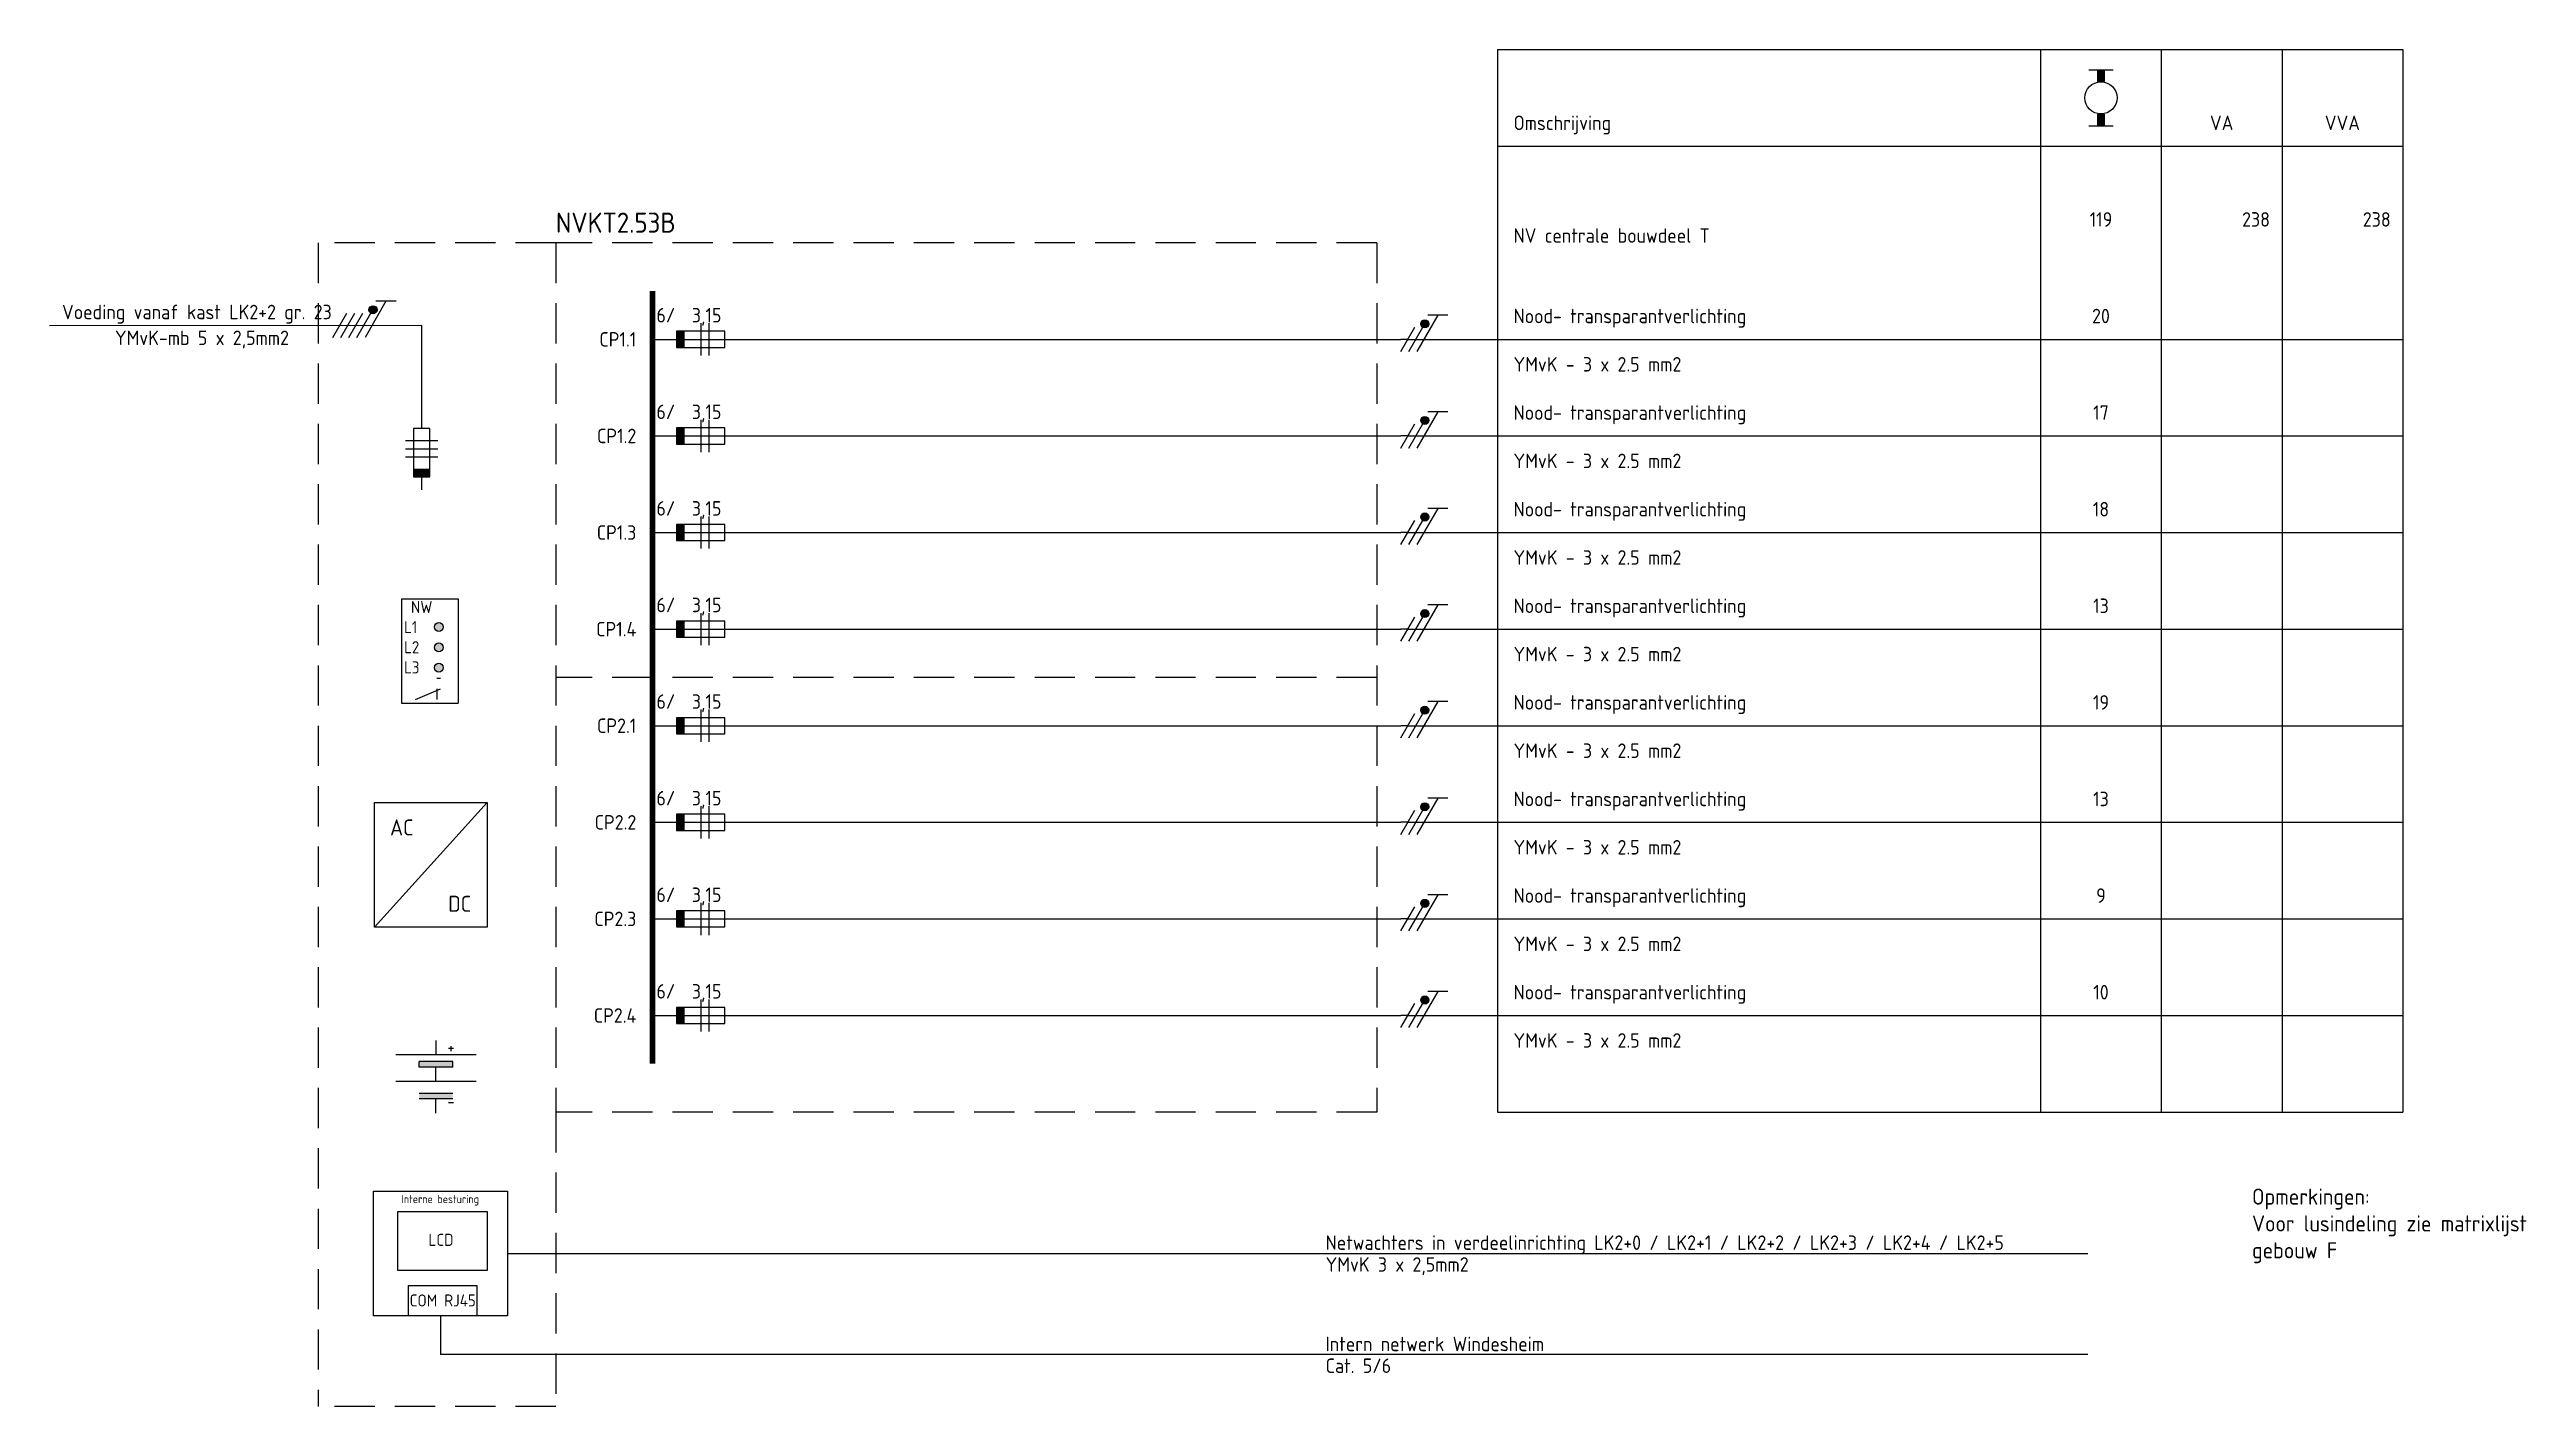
# Model space of a CAD drawing. Header units: millimetres. Extents: x -33 to 274, y 0 to 169.
import ezdxf
from ezdxf.enums import TextEntityAlignment as Align

# ---------------------------------------------------------------- set-up
doc = ezdxf.new("R2010")
doc.units = ezdxf.units.MM
doc.header["$LTSCALE"] = 50
doc.linetypes.add('HIDDEN', pattern=[1.5, 1, -0.5])
doc.linetypes.add('PHANTOM2', pattern=[1.25, 0.625, -0.125, 0.125, -0.125, 0.125, -0.125])
for name, color, linetype in [('00KAD018', 1, 'Continuous'), ('00KAD035', 3, 'Continuous'), ('EL$1----', 3, 'Continuous'), ('EL$1----__T2-53B', 3, 'Continuous'), ('EL6111--', 3, 'Continuous')]:
    doc.layers.add(name, color=color, linetype=linetype)
doc.styles.add('STABICAD-018', font='ISOCP.SHX', dxfattribs={"height": 90})
doc.styles.get("Standard").update_dxf_attribs({"font": 'ISOCP'})

# ---------------------------------------------------------------- blocks, each defined once
blk = doc.blocks.new('P-N-PE_3')
at = {"color": 0, "linetype": 'Continuous'}
for p, q in [((0, 0.87), (0, 6.17)), ((-3, 5.85), (-3, 3.35)), ((-3, 4.6), (1.5, 2)), ((1.5, 1), (-1.5, 2.73)), ((1.5, 0), (-1.5, 1.73)), ((0, 0.87), (0, 0))]:
    blk.add_line(p, q, dxfattribs=at)
at = {"color": 0, "linetype": 'Continuous', "const_width": 0.5}
blk.add_lwpolyline([(-1.68, 2.98, 1), (-2.18, 2.98, 1)], format="xyb", close=True, dxfattribs=at)
at = {"color": 0, "linetype": 'Continuous'}
blk.add_circle((-1.93, 2.98), 0.5, dxfattribs=at)
blk = doc.blocks.new('CPS_S0_0002F')
at = {"color": 0, "linetype": 'Continuous'}
for p, q in [((0, 0), (0, 16.41)), ((-2, 7), (2, 7)), ((-1, 9), (-1, 3)), ((1, 9), (-1, 9)), ((1, 3), (1, 9)), ((-2, 6), (2, 6)), ((-1, 3), (1, 3))]:
    blk.add_line(p, q, dxfattribs=at)
blk.add_solid([(-1, 3), (-1, 4), (1, 3), (1, 4)], dxfattribs=at)
at = {"color": 0, "style": 'STABICAD-018'}
for tag, p in [('OPERATINGCURRENT', (2.18, 12.47)), ('SCREWFUSE', (3.34, 4.14)), ('SCREWFUSEHOLDER', (2.12, -0.1)), ('FREEFIELD1', (3.61, -3.77))]:
    blk.add_attdef(tag, p, '', height=1.8, dxfattribs=at)
at = {"color": 0, "linetype": 'Continuous', "style": 'STABICAD-018'}
blk.add_attdef('ARTICLECODE', text='', height=1.8, dxfattribs=at).set_placement((0, -12), align=Align.MIDDLE)
blk = doc.blocks.new('COLUMN_POWERTYPE_5')
at = {"color": 0, "linetype": 'Continuous'}
for p, q in [((-3.5, -1.5), (-3.5, 1.5)), ((3.5, 1.5), (3.5, -1.5))]:
    blk.add_line(p, q, dxfattribs=at)
at = {"color": 0, "linetype": 'Continuous', "const_width": 1}
for points in [[(-2, 0), (-3.5, 0)], [(2, 0), (3.5, 0)]]:
    blk.add_lwpolyline(points, dxfattribs=at)
at = {"color": 0, "linetype": 'Continuous'}
blk.add_circle((0, 0), 2, dxfattribs=at)
blk = doc.blocks.new('111104')
at = {"color": 0, "linetype": 'Continuous'}
for p, q in [((-3, 6.98), (-3, 4.48)), ((-3, 5.73), (1.5, 3.13)), ((1.5, 2.13), (-1.5, 3.87)), ((1.5, 1.13), (-1.5, 2.87)), ((1.5, 0.13), (-1.5, 1.87)), ((1.5, -0.87), (-1.5, 0.87))]:
    blk.add_line(p, q, dxfattribs=at)
at = {"color": 0, "linetype": 'Continuous', "const_width": 0.5}
blk.add_lwpolyline([(-1.68, 4.12, 1), (-2.18, 4.12, 1)], format="xyb", close=True, dxfattribs=at)
at = {"color": 0, "linetype": 'Continuous'}
blk.add_circle((-1.93, 4.12), 0.5, dxfattribs=at)
at = {"color": 0, "linetype": 'Continuous', "style": 'STABICAD-018'}
blk.add_attdef('ARTICLECODE', text='', height=1.8, dxfattribs=at).set_placement((0, 0), align=Align.MIDDLE)
blk = doc.blocks.new('PS_072102B')
at = {"color": 0, "linetype": 'Continuous'}
for p, q in [((1, 0), (-1, 0)), ((-1, 0), (-1, -6)), ((1, -6), (1, 0)), ((-2, -1.5), (2, -1.5)), ((-2, -2.5), (2, -2.5)), ((-2, -3.5), (2, -3.5)), ((-1, -6), (1, -6))]:
    blk.add_line(p, q, dxfattribs=at)
blk.add_solid([(1, -5), (1, -6), (-1, -5), (-1, -6)], dxfattribs=at)
at = {"color": 0, "linetype": 'Continuous', "style": 'STABICAD-018'}
for tag, p in [('SCREWFUSE', (2.81, -1.17)), ('SCREWFUSEHOLDER', (2.81, -3.24))]:
    blk.add_attdef(tag, text='', height=1.8, dxfattribs=at).set_placement(p, align=Align.MIDDLE_LEFT)
blk.add_attdef('ARTICLECODE', text='', height=1.8, dxfattribs=at).set_placement((-0.02, -6), align=Align.MIDDLE)
blk = doc.blocks.new('CE_070204')
at = {"color": 0, "linetype": 'Continuous'}
for p, q in [((0, -6), (3, 1)), ((3, 0), (0, 0)), ((6, 0), (6, 1))]:
    blk.add_line(p, q, dxfattribs=at)
at = {"color": 0, "linetype": 'Continuous', "style": 'STABICAD-018'}
blk.add_attdef('TERMINALCLAMP1', text='', height=1.8, dxfattribs=at).set_placement((-1, 1), align=Align.RIGHT)
at = {"color": 0, "linetype": 'Continuous', "style": 'STABICAD-018', "flags": 1}
for tag in ['ARTICLECODE', 'CODING']:
    blk.add_attdef(tag, text='', height=1.8, dxfattribs=at).set_placement((0, 0), align=Align.MIDDLE)
at = {"color": 0, "linetype": 'Continuous', "style": 'STABICAD-018'}
blk.add_attdef('TERMINALCLAMP3', (7, 1), '', height=1.8, dxfattribs=at)
blk.add_attdef('TERMINALCLAMP2', text='', height=1.8, dxfattribs=at).set_placement((-1, -7), align=Align.TOP_RIGHT)

msp = doc.modelspace()

# ---------------------------------------------------------------- hatches: boundary and pattern name
at = {"layer": '00KAD035'}
h = msp.add_hatch(color=256, dxfattribs=at)
h.dxf.hatch_style = 1
h.paths.add_polyline_path([(15.54, 96.84, 1), (14.44, 96.84, 1)])
h.paths.add_polyline_path([(15.54, 94.3, 1), (14.44, 94.3, 1)])
h.paths.add_polyline_path([(14.44, 91.78, 1), (15.54, 91.78, 1)])
h = msp.add_hatch(color=256, dxfattribs=at)
h.dxf.hatch_style = 1
h.paths.add_polyline_path([(16.71, 42.84), (14.63, 42.84), (12.55, 42.84), (12.55, 42.15), (14.63, 42.15), (16.71, 42.15)])
h = msp.add_hatch(color=256, dxfattribs=at)
h.dxf.hatch_style = 1
h.paths.add_polyline_path([(16.71, 38.9), (14.63, 38.9), (12.55, 38.9), (12.55, 38.22), (14.63, 38.22), (16.71, 38.22)])

# ---------------------------------------------------------------- linework, layer by layer
at = {"layer": '00KAD018', "color": 1, "linetype": 'HIDDEN', "ltscale": 0.1}
for p, q in [((0, 144.57), (0, 0)), ((29.53, 144.57), (0, 144.57)), ((29.53, 144.57), (29.53, 36.57)), ((131.53, 144.57), (29.53, 144.57)), ((131.53, 144.57), (131.53, 36.57)), ((131.53, 90.57), (29.53, 90.57)), ((131.53, 36.57), (29.53, 36.57)), ((29.53, 36.57), (29.53, 0)), ((29.53, 0), (0, 0))]:
    msp.add_line(p, q, dxfattribs=at)
at = {"layer": '00KAD035'}
for p, q in [((12.86, 134.31), (-33.39, 134.26)), ((12.86, 121.49), (12.86, 134.31)), ((12.86, 113.89), (12.86, 115.49)), ((10.34, 100.35), (17.38, 100.35)), ((10.34, 100.35), (10.34, 87.36)), ((17.38, 100.35), (17.38, 87.36)), ((10.34, 87.36), (17.38, 87.36)), ((7, 75.05), (20.98, 75.05)), ((7, 59.53), (7, 75.05)), ((7, 59.53), (20.98, 75.05)), ((20.98, 75.05), (20.98, 59.53)), ((20.98, 59.53), (7, 59.53)), ((19.61, 43.68), (9.65, 43.68)), ((14.63, 45.45), (14.63, 43.68)), ((16.82, 44.46), (16.19, 44.46)), ((16.51, 44.15), (16.51, 44.77)), ((19.61, 40.38), (9.65, 40.38)), ((12.55, 42.15), (12.55, 42.84)), ((14.63, 42.84), (12.55, 42.84)), ((14.63, 42.15), (12.55, 42.15)), ((16.71, 42.84), (14.63, 42.84)), ((16.71, 42.15), (14.63, 42.15)), ((16.71, 42.15), (16.71, 42.84)), ((14.63, 38.9), (12.55, 38.9)), ((14.63, 38.22), (12.55, 38.22)), ((16.71, 38.9), (14.63, 38.9)), ((16.71, 38.22), (14.63, 38.22)), ((16.82, 37.72), (16.19, 37.72)), ((6.87, 26.76), (23.54, 26.76)), ((6.87, 11.25), (6.87, 26.76)), ((23.54, 26.76), (23.54, 11.25)), ((9.89, 16.88), (9.89, 24.24)), ((9.89, 24.24), (21, 24.24)), ((21, 24.24), (21, 16.88)), ((21, 16.88), (9.89, 16.88)), ((11.22, 11.25), (11.22, 15.02)), ((11.22, 15.02), (19.72, 15.02)), ((19.72, 15.02), (19.72, 11.25)), ((23.54, 11.25), (6.87, 11.25)), ((15.2, 11.21), (15.2, 6.44)), ((15.2, 6.49), (219.89, 6.49))]:
    msp.add_line(p, q, dxfattribs=at)
at = {"layer": '00KAD035', "linetype": 'PHANTOM2'}
for p, q in [((14.63, 40.38), (14.63, 42.15)), ((14.63, 36.45), (14.63, 38.22))]:
    msp.add_line(p, q, dxfattribs=at)
at = {"layer": '00KAD035', "color": 1}
msp.add_line((23.54, 19.01), (219.89, 19.01), dxfattribs=at)
at = {"layer": '00KAD035'}
for centre in [(14.99, 96.84), (14.99, 94.3), (14.99, 91.78)]:
    msp.add_circle(centre, 0.55, dxfattribs=at)
at = {"layer": 'EL$1----__T2-53B', "color": 1}
for p, q in [((146.53, 168.57), (146.53, 36.57)), ((146.53, 168.57), (259.03, 168.57)), ((214.03, 168.57), (214.03, 36.57)), ((229.03, 168.57), (229.03, 36.57)), ((244.03, 168.57), (244.03, 36.57)), ((259.03, 168.57), (259.03, 36.57)), ((146.53, 156.57), (259.03, 156.57)), ((146.53, 36.57), (259.03, 36.57))]:
    msp.add_line(p, q, dxfattribs=at)
at = {"layer": 'EL$1----__T2-53B'}
for p, q in [((57.93, 132.57), (62.53, 132.57)), ((62.53, 132.57), (74.53, 132.57)), ((74.53, 132.57), (95.53, 132.57)), ((95.53, 132.57), (107.53, 132.57)), ((107.53, 132.57), (119.53, 132.57)), ((119.53, 132.57), (131.53, 132.57)), ((131.53, 132.57), (134.53, 132.57)), ((140.7, 132.57), (146.53, 132.57)), ((146.53, 132.57), (259.03, 132.57)), ((57.93, 120.57), (62.53, 120.57)), ((62.53, 120.57), (74.53, 120.57)), ((74.53, 120.57), (95.53, 120.57)), ((95.53, 120.57), (107.53, 120.57)), ((107.53, 120.57), (119.53, 120.57)), ((119.53, 120.57), (131.53, 120.57)), ((131.53, 120.57), (134.53, 120.57)), ((140.7, 120.57), (146.53, 120.57)), ((146.53, 120.57), (259.03, 120.57)), ((57.93, 108.57), (62.53, 108.57)), ((62.53, 108.57), (74.53, 108.57)), ((74.53, 108.57), (95.53, 108.57)), ((95.53, 108.57), (107.53, 108.57)), ((107.53, 108.57), (119.53, 108.57)), ((119.53, 108.57), (131.53, 108.57)), ((131.53, 108.57), (134.53, 108.57)), ((140.7, 108.57), (146.53, 108.57)), ((146.53, 108.57), (259.03, 108.57)), ((57.93, 96.57), (62.53, 96.57)), ((62.53, 96.57), (74.53, 96.57)), ((74.53, 96.57), (95.53, 96.57)), ((95.53, 96.57), (107.53, 96.57)), ((107.53, 96.57), (119.53, 96.57)), ((119.53, 96.57), (131.53, 96.57)), ((131.53, 96.57), (134.53, 96.57)), ((140.7, 96.57), (146.53, 96.57)), ((146.53, 96.57), (259.03, 96.57)), ((57.93, 84.57), (62.53, 84.57)), ((62.53, 84.57), (74.53, 84.57)), ((74.53, 84.57), (95.53, 84.57)), ((95.53, 84.57), (107.53, 84.57)), ((107.53, 84.57), (119.53, 84.57)), ((119.53, 84.57), (131.53, 84.57)), ((131.53, 84.57), (134.53, 84.57)), ((140.7, 84.57), (146.53, 84.57)), ((146.53, 84.57), (259.03, 84.57)), ((57.93, 72.57), (62.53, 72.57)), ((62.53, 72.57), (74.53, 72.57)), ((74.53, 72.57), (95.53, 72.57)), ((95.53, 72.57), (107.53, 72.57)), ((107.53, 72.57), (119.53, 72.57)), ((119.53, 72.57), (131.53, 72.57)), ((131.53, 72.57), (134.53, 72.57)), ((140.7, 72.57), (146.53, 72.57)), ((146.53, 72.57), (259.03, 72.57)), ((57.93, 60.57), (62.53, 60.57)), ((62.53, 60.57), (74.53, 60.57)), ((74.53, 60.57), (95.53, 60.57)), ((95.53, 60.57), (107.53, 60.57)), ((107.53, 60.57), (119.53, 60.57)), ((119.53, 60.57), (131.53, 60.57)), ((131.53, 60.57), (134.53, 60.57)), ((140.7, 60.57), (146.53, 60.57)), ((146.53, 60.57), (259.03, 60.57)), ((57.93, 48.57), (62.53, 48.57)), ((62.53, 48.57), (74.53, 48.57)), ((74.53, 48.57), (95.53, 48.57)), ((95.53, 48.57), (107.53, 48.57)), ((107.53, 48.57), (119.53, 48.57)), ((119.53, 48.57), (131.53, 48.57)), ((131.53, 48.57), (134.53, 48.57)), ((140.7, 48.57), (146.53, 48.57)), ((146.53, 48.57), (259.03, 48.57))]:
    msp.add_line(p, q, dxfattribs=at)
for points in [[(41.53, 126.57, 0.7, 0.7, 0), (41.53, 138.57, 0.7, 0.7, 0)], [(41.53, 114.57, 0.7, 0.7, 0), (41.53, 126.57, 0.7, 0.7, 0)], [(41.53, 102.57, 0.7, 0.7, 0), (41.53, 114.57, 0.7, 0.7, 0)], [(41.53, 90.57, 0.7, 0.7, 0), (41.53, 102.57, 0.7, 0.7, 0)], [(41.53, 78.57, 0.7, 0.7, 0), (41.53, 90.57, 0.7, 0.7, 0)], [(41.53, 66.57, 0.7, 0.7, 0), (41.53, 78.57, 0.7, 0.7, 0)], [(41.53, 54.57, 0.7, 0.7, 0), (41.53, 66.57, 0.7, 0.7, 0)], [(41.53, 42.57, 0.7, 0.7, 0), (41.53, 54.57, 0.7, 0.7, 0)]]:
    msp.add_lwpolyline(points, format="xyseb", dxfattribs=at)

# ---------------------------------------------------------------- block references
at = {"layer": 'EL$1----', "linetype": 'Continuous'}
msp.add_blockref('PS_072102B', (12.86, 121.49), dxfattribs=at)
at = {"layer": 'EL$1----', "linetype": 'Continuous', "xscale": -0.448, "yscale": 0.448, "zscale": 0.448, "rotation": 270}
msp.add_blockref('CE_070204', (14.76, 87.81), dxfattribs=at)
at = {"layer": 'EL$1----__T2-53B', "rotation": 270}
for name, p in [('COLUMN_POWERTYPE_5', (221.53, 162.57)), ('P-N-PE_3', (134.53, 132.57)), ('P-N-PE_3', (134.53, 120.57)), ('P-N-PE_3', (134.53, 108.57)), ('P-N-PE_3', (134.53, 96.57)), ('P-N-PE_3', (134.53, 84.57)), ('P-N-PE_3', (134.53, 72.57)), ('P-N-PE_3', (134.53, 60.57)), ('P-N-PE_3', (134.53, 48.57))]:
    msp.add_blockref(name, p, dxfattribs=at)
at = {"layer": 'EL$1----__T2-53B'}
ref = msp.add_blockref('CPS_S0_0002F', (41.53, 132.57), dxfattribs=dict(at, rotation=270))
ref.add_attrib('SCREWFUSE', '3,15', dxfattribs={"color": 1, "height": 1.8, "style": 'STABICAD-018'}).set_placement((46.43, 135.57), align=Align.MIDDLE_LEFT)
ref.add_attrib('SCREWFUSEHOLDER', '6/', dxfattribs={"color": 1, "height": 1.8, "style": 'STABICAD-018'}).set_placement((42.03, 135.57), align=Align.MIDDLE_LEFT)
ref = msp.add_blockref('CPS_S0_0002F', (41.53, 120.57), dxfattribs=dict(at, rotation=270))
ref.add_attrib('SCREWFUSE', '3,15', dxfattribs={"color": 1, "height": 1.8, "style": 'STABICAD-018'}).set_placement((46.43, 123.57), align=Align.MIDDLE_LEFT)
ref.add_attrib('SCREWFUSEHOLDER', '6/', dxfattribs={"color": 1, "height": 1.8, "style": 'STABICAD-018'}).set_placement((42.03, 123.57), align=Align.MIDDLE_LEFT)
ref = msp.add_blockref('CPS_S0_0002F', (41.53, 108.57), dxfattribs=dict(at, rotation=270))
ref.add_attrib('SCREWFUSE', '3,15', dxfattribs={"color": 1, "height": 1.8, "style": 'STABICAD-018'}).set_placement((46.43, 111.57), align=Align.MIDDLE_LEFT)
ref.add_attrib('SCREWFUSEHOLDER', '6/', dxfattribs={"color": 1, "height": 1.8, "style": 'STABICAD-018'}).set_placement((42.03, 111.57), align=Align.MIDDLE_LEFT)
ref = msp.add_blockref('CPS_S0_0002F', (41.53, 96.57), dxfattribs=dict(at, rotation=270))
ref.add_attrib('SCREWFUSE', '3,15', dxfattribs={"color": 1, "height": 1.8, "style": 'STABICAD-018'}).set_placement((46.43, 99.57), align=Align.MIDDLE_LEFT)
ref.add_attrib('SCREWFUSEHOLDER', '6/', dxfattribs={"color": 1, "height": 1.8, "style": 'STABICAD-018'}).set_placement((42.03, 99.57), align=Align.MIDDLE_LEFT)
ref = msp.add_blockref('CPS_S0_0002F', (41.53, 84.57), dxfattribs=dict(at, rotation=270))
ref.add_attrib('SCREWFUSE', '3,15', dxfattribs={"color": 1, "height": 1.8, "style": 'STABICAD-018'}).set_placement((46.43, 87.57), align=Align.MIDDLE_LEFT)
ref.add_attrib('SCREWFUSEHOLDER', '6/', dxfattribs={"color": 1, "height": 1.8, "style": 'STABICAD-018'}).set_placement((42.03, 87.57), align=Align.MIDDLE_LEFT)
ref = msp.add_blockref('CPS_S0_0002F', (41.53, 72.57), dxfattribs=dict(at, rotation=270))
ref.add_attrib('SCREWFUSE', '3,15', dxfattribs={"color": 1, "height": 1.8, "style": 'STABICAD-018'}).set_placement((46.43, 75.57), align=Align.MIDDLE_LEFT)
ref.add_attrib('SCREWFUSEHOLDER', '6/', dxfattribs={"color": 1, "height": 1.8, "style": 'STABICAD-018'}).set_placement((42.03, 75.57), align=Align.MIDDLE_LEFT)
ref = msp.add_blockref('CPS_S0_0002F', (41.53, 60.57), dxfattribs=dict(at, rotation=270))
ref.add_attrib('SCREWFUSE', '3,15', dxfattribs={"color": 1, "height": 1.8, "style": 'STABICAD-018'}).set_placement((46.43, 63.57), align=Align.MIDDLE_LEFT)
ref.add_attrib('SCREWFUSEHOLDER', '6/', dxfattribs={"color": 1, "height": 1.8, "style": 'STABICAD-018'}).set_placement((42.03, 63.57), align=Align.MIDDLE_LEFT)
ref = msp.add_blockref('CPS_S0_0002F', (41.53, 48.57), dxfattribs=dict(at, rotation=270))
ref.add_attrib('SCREWFUSE', '3,15', dxfattribs={"color": 1, "height": 1.8, "style": 'STABICAD-018'}).set_placement((46.43, 51.57), align=Align.MIDDLE_LEFT)
ref.add_attrib('SCREWFUSEHOLDER', '6/', dxfattribs={"color": 1, "height": 1.8, "style": 'STABICAD-018'}).set_placement((42.03, 51.57), align=Align.MIDDLE_LEFT)
at = {"layer": 'EL6111--', "linetype": 'Continuous', "rotation": 270}
msp.add_blockref('111104', (2.69, 134.31), dxfattribs=at)

# ---------------------------------------------------------------- texts
at = {"layer": '00KAD018', "insert": (240.3, 27.07), "char_height": 2, "attachment_point": 1}
msp.add_mtext_dynamic_manual_height_columns('Opmerkingen:\\PVoor lusindeling zie matrixlijst gebouw F', width=38.6958, gutter_width=4958.11, heights=[0], dxfattribs=at)
at = {"layer": '00KAD035', "color": 1, "char_height": 1.8, "attachment_point": 1}
for s, width, insert in [('Voeding vanaf kast LK2+2 gr. 23', 32.6992, (-31.83, 136.87)), ('YMvK-mb 5 x 2,5mm2', 32.6992, (-25.26, 133.66)), ('YMvK 3 x 2,5mm2', 40.5347, (125.18, 18.54)), ('Netwachters in verdeelinrichting LK2+0 / LK2+1 / LK2+2 / LK2+3 / LK2+4 / LK2+5', 89.9764, (125.18, 21.25)), ('Intern netwerk Windesheim', 40.5347, (125.18, 8.66)), ('Cat. 5/6', 40.5347, (125.18, 5.96))]:
    msp.add_mtext_dynamic_manual_height_columns(s, width=width, gutter_width=4958.11, heights=[0], dxfattribs=dict(at, insert=insert))
at = {"layer": '00KAD035', "attachment_point": 1}
for s, width, insert, char_height in [(' NW\\PL1\\PL2\\PL3', 7.0349, (10.67, 100.07), 1.5), ('AC', 7.0349, (8.93, 72.93), 2), ('DC', 7.0349, (16.16, 63.45), 2), ('Interne besturing', 19.0765, (10.36, 26.26), 1), ('LCD', 10.5848, (13.71, 21.45), 1.5), ('COM RJ45', 10.5848, (11.36, 13.92), 1.5)]:
    msp.add_mtext_dynamic_manual_height_columns(s, width=width, gutter_width=4958.11, heights=[0], dxfattribs=dict(at, insert=insert, char_height=char_height))
at = {"layer": 'EL$1----__T2-53B', "color": 1, "style": 'STABICAD-018'}
for s, p in [('Omschrijving', (148.53, 158.57)), ('NV centrale bouwdeel T', (148.53, 144.57)), ('Nood- transparantverlichting', (148.53, 134.57)), ('YMvK - 3 x 2.5 mm2', (148.53, 128.57)), ('Nood- transparantverlichting', (148.53, 122.57)), ('YMvK - 3 x 2.5 mm2', (148.53, 116.57)), ('Nood- transparantverlichting', (148.53, 110.57)), ('YMvK - 3 x 2.5 mm2', (148.53, 104.57)), ('Nood- transparantverlichting', (148.53, 98.57)), ('YMvK - 3 x 2.5 mm2', (148.53, 92.57)), ('Nood- transparantverlichting', (148.53, 86.57)), ('YMvK - 3 x 2.5 mm2', (148.53, 80.57)), ('Nood- transparantverlichting', (148.53, 74.57)), ('YMvK - 3 x 2.5 mm2', (148.53, 68.57)), ('Nood- transparantverlichting', (148.53, 62.57)), ('YMvK - 3 x 2.5 mm2', (148.53, 56.57)), ('Nood- transparantverlichting', (148.53, 50.57)), ('YMvK - 3 x 2.5 mm2', (148.53, 44.57))]:
    msp.add_text(s, height=1.8, dxfattribs=at).set_placement(p)
for s, p in [('VA', (236.53, 158.57)), ('VVA', (251.53, 158.57)), ('119', (221.53, 146.57)), ('20', (221.53, 134.57)), ('17', (221.53, 122.57)), ('18', (221.53, 110.57)), ('13', (221.53, 98.57)), ('19', (221.53, 86.57)), ('13', (221.53, 74.57)), ('9', (221.53, 62.57)), ('10', (221.53, 50.57))]:
    msp.add_text(s, height=1.8, dxfattribs=at).set_placement(p, align=Align.CENTER)
at = {"layer": 'EL$1----__T2-53B', "color": 2, "style": 'STABICAD-018'}
msp.add_text('NVKT2.53B ', height=2.5, dxfattribs=at).set_placement((29.53, 145.07), align=Align.BOTTOM_LEFT)
at = {"layer": 'EL$1----__T2-53B', "color": 1, "style": 'STABICAD-018'}
for p in [(242.53, 146.57), (257.53, 146.57)]:
    msp.add_text('238', height=1.8, dxfattribs=at).set_placement(p, align=Align.RIGHT)
for s, p in [('CP1.1', (39.53, 132.57)), ('CP1.2', (39.53, 120.57)), ('CP1.3', (39.53, 108.57)), ('CP1.4', (39.53, 96.57)), ('CP2.1', (39.53, 84.57)), ('CP2.2', (39.53, 72.57)), ('CP2.3', (39.53, 60.57)), ('CP2.4', (39.53, 48.57))]:
    msp.add_text(s, height=1.8, dxfattribs=at).set_placement(p, align=Align.MIDDLE_RIGHT)

doc.saveas('drawing.dxf')
